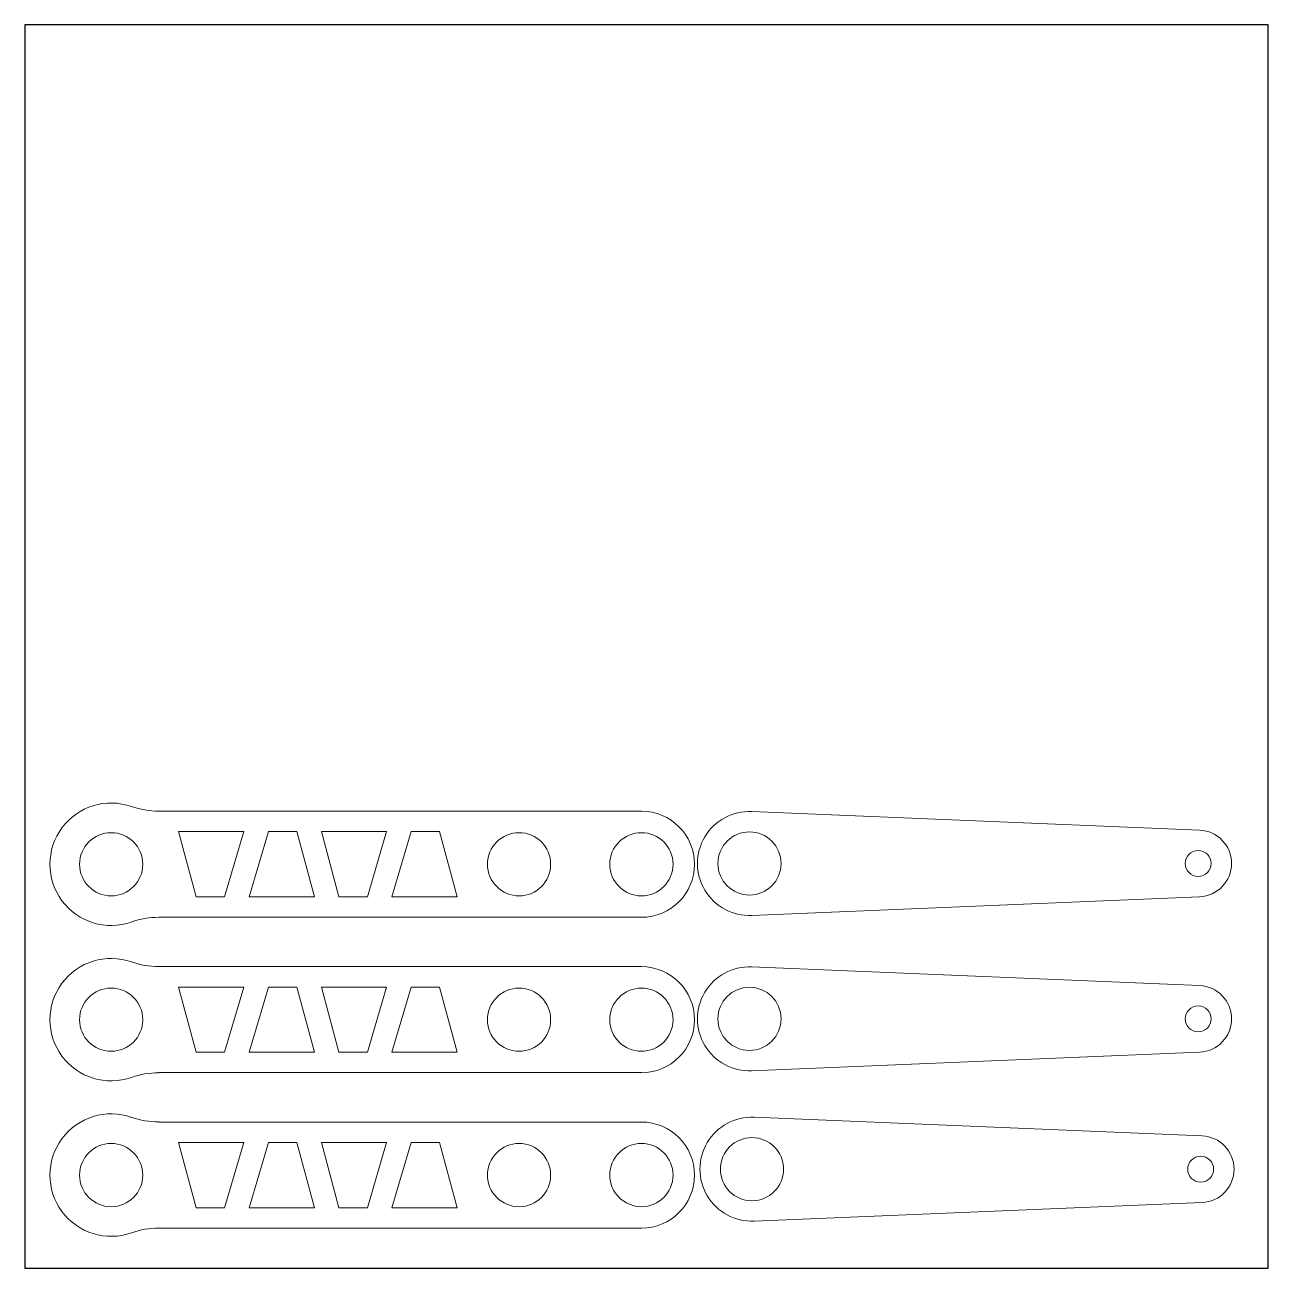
# Model space of a CAD drawing. Header units: inches. Extents: x 0 to 12, y 0 to 12.
import ezdxf

# ---------------------------------------------------------------- set-up
doc = ezdxf.new("R2010")
doc.units = ezdxf.units.IN
for name, color, linetype in [('1212', 7, 'Continuous'), ('IN', 209, 'Continuous'), ('OUT', 30, 'Continuous')]:
    doc.layers.add(name, color=color, linetype=linetype)

msp = doc.modelspace()

# ---------------------------------------------------------------- linework, layer by layer
at = {"layer": '1212'}
msp.add_lwpolyline([(0, 0), (12, 0), (12, 12), (0, 12)], close=True, dxfattribs=at)
at = {"layer": 'IN', "linetype": 'Continuous', "lineweight": 15}
for p, q in [((1.653, 3.583), (1.484, 4.213)), ((1.484, 4.213), (2.114, 4.213)), ((2.114, 4.213), (1.928, 3.583)), ((2.164, 3.583), (2.35, 4.213)), ((2.35, 4.213), (2.625, 4.213)), ((2.625, 4.213), (2.794, 3.583)), ((2.862, 4.213), (3.492, 4.213)), ((3.03, 3.583), (2.862, 4.213)), ((3.492, 4.213), (3.306, 3.583)), ((3.542, 3.583), (3.728, 4.213)), ((3.728, 4.213), (4.003, 4.213)), ((4.003, 4.213), (4.172, 3.583)), ((1.928, 3.583), (1.653, 3.583)), ((2.794, 3.583), (2.164, 3.583)), ((3.306, 3.583), (3.03, 3.583)), ((4.172, 3.583), (3.542, 3.583)), ((1.653, 2.083), (1.484, 2.713)), ((1.484, 2.713), (2.114, 2.713)), ((2.114, 2.713), (1.928, 2.083)), ((2.164, 2.083), (2.35, 2.713)), ((2.35, 2.713), (2.625, 2.713)), ((2.625, 2.713), (2.794, 2.083)), ((2.862, 2.713), (3.492, 2.713)), ((3.03, 2.083), (2.862, 2.713)), ((3.492, 2.713), (3.306, 2.083)), ((3.542, 2.083), (3.728, 2.713)), ((3.728, 2.713), (4.003, 2.713)), ((4.003, 2.713), (4.172, 2.083)), ((1.928, 2.083), (1.653, 2.083)), ((2.794, 2.083), (2.164, 2.083)), ((3.306, 2.083), (3.03, 2.083)), ((4.172, 2.083), (3.542, 2.083)), ((1.653, 0.583), (1.484, 1.213)), ((1.484, 1.213), (2.114, 1.213)), ((2.114, 1.213), (1.928, 0.583)), ((2.164, 0.583), (2.35, 1.213)), ((2.35, 1.213), (2.625, 1.213)), ((2.625, 1.213), (2.794, 0.583)), ((2.862, 1.213), (3.492, 1.213)), ((3.03, 0.583), (2.862, 1.213)), ((3.492, 1.213), (3.306, 0.583)), ((3.542, 0.583), (3.728, 1.213)), ((3.728, 1.213), (4.003, 1.213)), ((4.003, 1.213), (4.172, 0.583)), ((1.928, 0.583), (1.653, 0.583)), ((2.794, 0.583), (2.164, 0.583)), ((3.306, 0.583), (3.03, 0.583)), ((4.172, 0.583), (3.542, 0.583))]:
    msp.add_line(p, q, dxfattribs=at)
for centre, radius in [((0.833, 3.898), 0.305), ((4.77, 3.898), 0.305), ((5.951, 3.898), 0.305), ((6.994, 3.906), 0.305), ((11.325, 3.906), 0.125), ((0.833, 2.398), 0.305), ((4.77, 2.398), 0.305), ((5.951, 2.398), 0.305), ((6.994, 2.406), 0.305), ((11.325, 2.406), 0.125), ((0.833, 0.898), 0.305), ((4.77, 0.898), 0.305), ((5.951, 0.898), 0.305), ((7.018, 0.955), 0.305), ((11.349, 0.955), 0.125)]:
    msp.add_circle(centre, radius, dxfattribs=at)
at = {"layer": 'OUT', "linetype": 'Continuous', "lineweight": 15}
for p, q in [((1.292, 4.41), (5.951, 4.41)), ((11.338, 4.228), (7.015, 4.408)), ((7.015, 3.405), (11.338, 3.585)), ((5.951, 3.387), (1.292, 3.387)), ((1.292, 2.91), (5.951, 2.91)), ((11.338, 2.728), (7.015, 2.908)), ((7.015, 1.905), (11.338, 2.085)), ((5.951, 1.887), (1.292, 1.887)), ((11.362, 1.276), (7.039, 1.456)), ((1.292, 1.41), (5.951, 1.41)), ((7.039, 0.453), (11.362, 0.633)), ((5.951, 0.387), (1.292, 0.387))]:
    msp.add_line(p, q, dxfattribs=at)
for centre, radius, start, end in [((0.833, 3.898), 0.591, 70.537, 289.463), ((1.292, 5.198), 0.787, 250.537, 270), ((5.951, 3.898), 0.512, 270, 90), ((6.994, 3.906), 0.502, 87.6163, 272.3837), ((11.325, 3.906), 0.322, 272.3837, 87.6163), ((1.292, 2.599), 0.787, 90, 109.463), ((0.833, 2.398), 0.591, 70.537, 289.463), ((1.292, 3.698), 0.787, 250.537, 270), ((5.951, 2.398), 0.512, 270, 90), ((6.994, 2.406), 0.502, 87.6163, 272.3837), ((11.325, 2.406), 0.322, 272.3837, 87.6163), ((1.292, 1.099), 0.787, 90, 109.463), ((0.833, 0.898), 0.591, 70.537, 289.463), ((1.292, 2.198), 0.787, 250.537, 270), ((7.018, 0.955), 0.502, 87.6163, 272.3837), ((5.951, 0.898), 0.512, 270, 90), ((11.349, 0.955), 0.322, 272.3837, 87.6163), ((1.292, -0.401), 0.787, 90, 109.463)]:
    msp.add_arc(centre, radius, start, end, dxfattribs=at)

doc.saveas('drawing.dxf')
